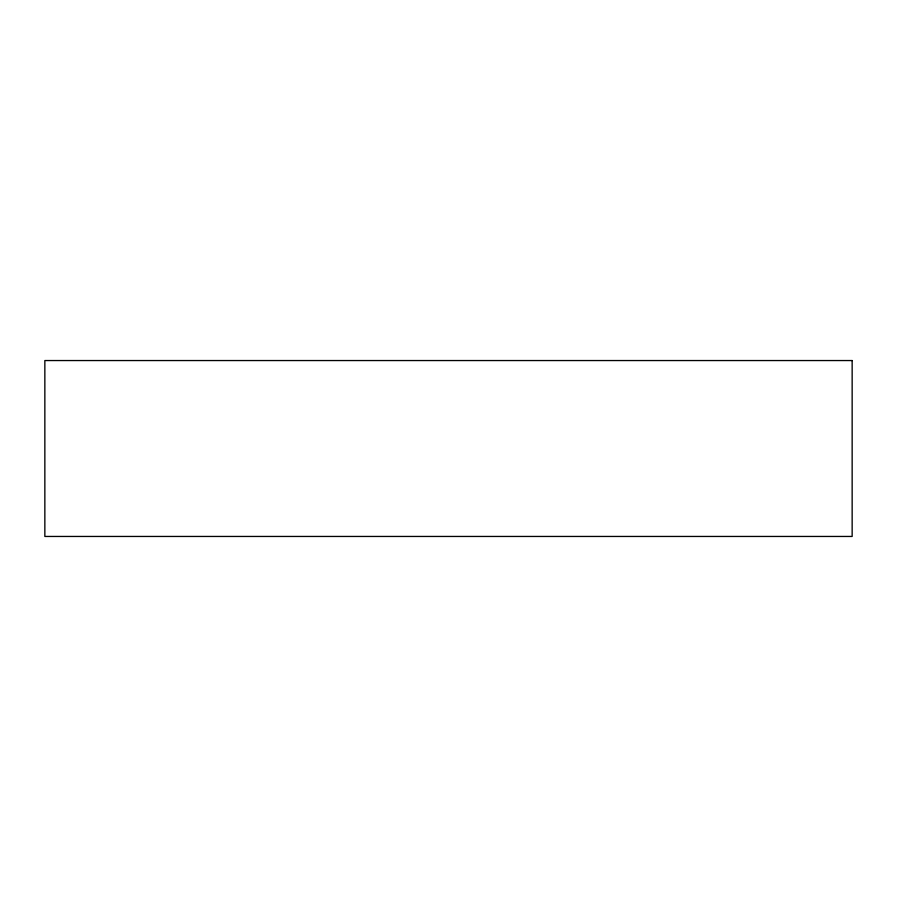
<?xml version="1.0" encoding="UTF-8"?>
<svg xmlns="http://www.w3.org/2000/svg" width="897" height="897" viewBox="0 0 897 897"><rect width="100%" height="100%" fill="white"/><g stroke="black" fill="none" stroke-linecap="round" stroke-linejoin="round"><path stroke-width="1.35" d="M852.15 360.549L44.85 360.549L44.85 536.451L852.15 536.451L852.15 360.549"/></g></svg>
